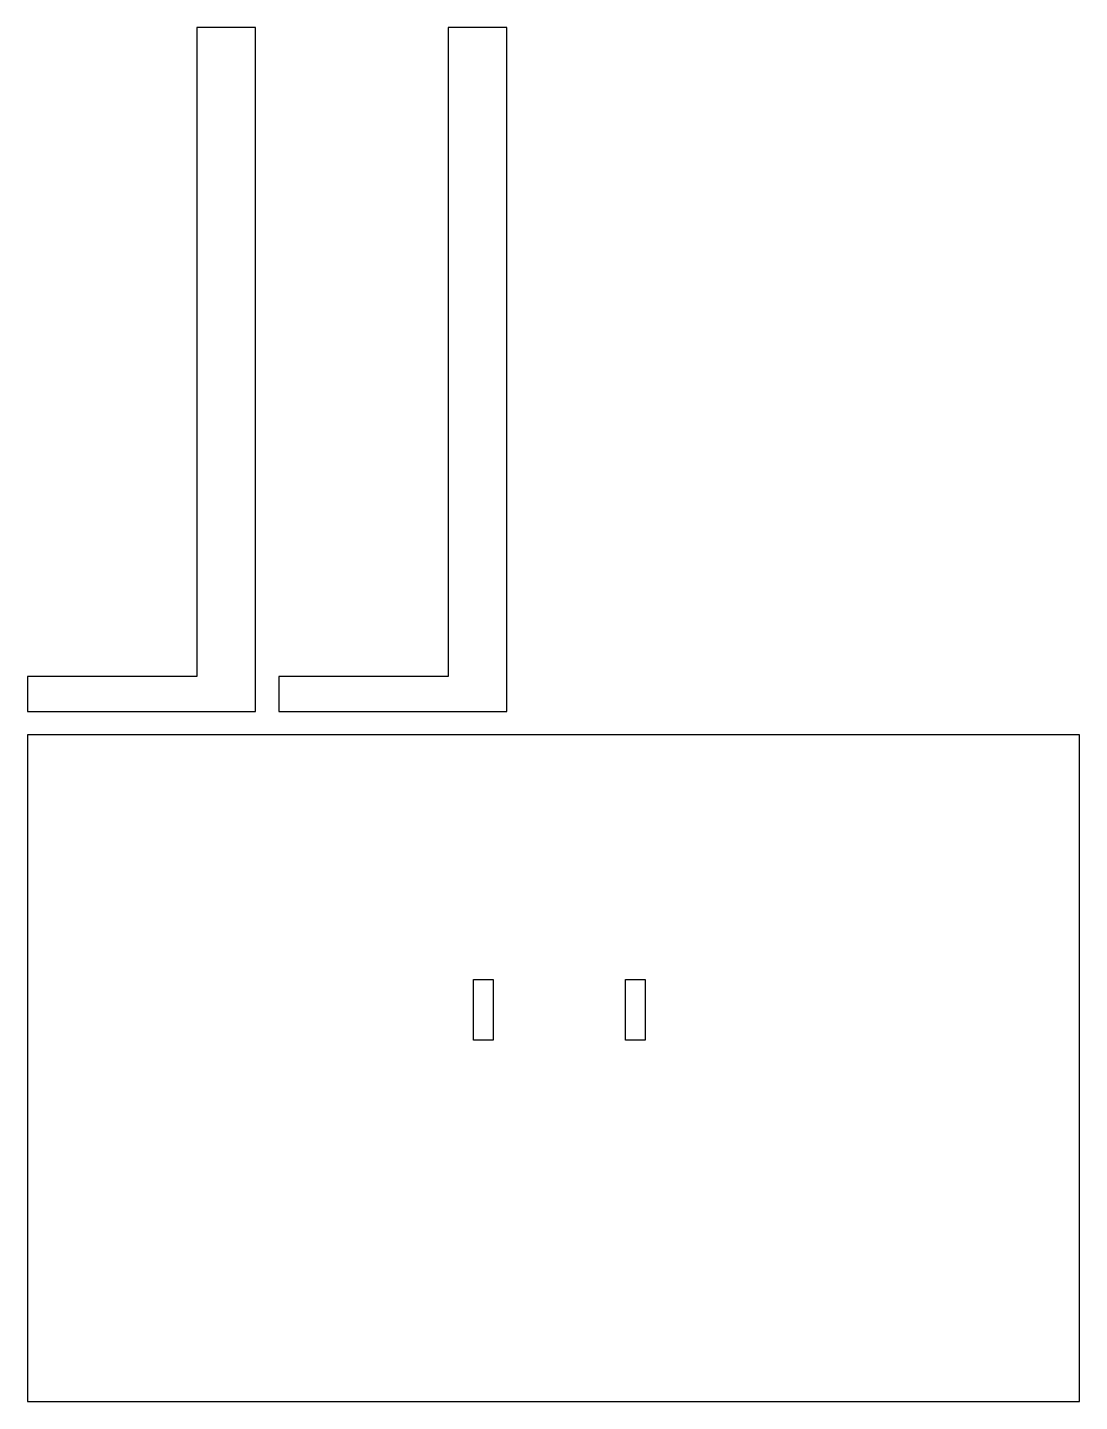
# Model space of a CAD drawing. Header units: metres. Extents: x 8 to 188, y 54 to 289.
import ezdxf

# ---------------------------------------------------------------- set-up
doc = ezdxf.new("R2010")
doc.units = ezdxf.units.M

msp = doc.modelspace()

# ---------------------------------------------------------------- linework, layer by layer
at = {"layer": 'CUT'}
for points in [[(8, 172), (47, 172), (47, 289), (37, 289), (37, 178), (8, 178)], [(51, 172), (90, 172), (90, 289), (80, 289), (80, 178), (51, 178)], [(8, 54), (188, 54), (188, 168), (8, 168)], [(84.3, 126.2), (87.7, 126.2), (87.7, 115.8), (84.3, 115.8)], [(110.3, 126.2), (113.7, 126.2), (113.7, 115.8), (110.3, 115.8)]]:
    msp.add_lwpolyline(points, close=True, dxfattribs=at)

doc.saveas('drawing.dxf')
